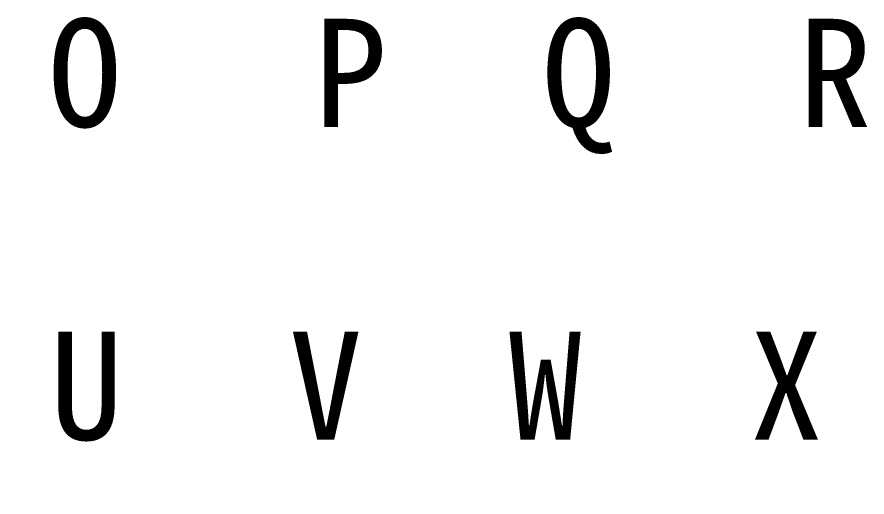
# Model space of a CAD drawing. Header units: metres. Extents: x 19099176 to 20012161, y 3456532 to 4050667.
# Drawn here: x 19137648 to 19155002, y 3824575 to 3834365 of the extents above; entities that cross this region are included whole.
import ezdxf

# ---------------------------------------------------------------- set-up
doc = ezdxf.new("R2010")
doc.units = ezdxf.units.M
doc.header["$MEASUREMENT"] = 0
doc.layers.get('0').update_dxf_attribs({"color": 250, "lineweight": 0})
doc.styles.add('Legend', font='simhei.ttf')

# ---------------------------------------------------------------- blocks, each defined once
blk = doc.blocks.new('O')
at = {"color": 0, "transparency": 33554687}
for points in [[(-0.03643055555555552, -0.00576388888888868), (-0.07487499999999958, -0.00576388888888868), (-0.03643055555555552, 0.00576388888888868), (-0.07487499999999958, 0.00576388888888868)], [(-0.01922222222222203, 0.00576388888888868), (0.01922222222222203, 0.00576388888888868), (-0.01922222222222203, -0.00576388888888868), (0.01922222222222203, -0.00576388888888868)], [(0.03641666666666676, 0.00576388888888868), (0.07486111111111082, 0.00576388888888868), (0.03641666666666676, -0.00576388888888868), (0.07486111111111082, -0.00576388888888868)]]:
    blk.add_solid(points, dxfattribs=at)
blk = doc.blocks.new('P')
at = {"transparency": 33554687}
for points in [[(-0.07441654824841815, 0.01070502356937997), (-0.07720573673336839, 0.0116267162862993), (-0.08032474730124284, 0.01147352488473441), (-0.08331730420922112, 0.01009467216503168), (-0.08571917727833223, 0.007704057165545564), (-0.0872757336876836, 0.004780015838090179), (-0.08804682676919617, 0.001437648963330318), (-0.08792098744790755, -0.00229918632635151), (-0.08677207470808901, -0.005883721342931914), (-0.08477831739658248, -0.008759893366987015), (-0.08233879098979069, -0.01062293284731108), (-0.07954960250484133, -0.0115446255642313), (-0.07643059193696511, -0.01139143416266553), (-0.07343803502898771, -0.0100125814429628), (-0.0710361619598775, -0.007621966443477568), (-0.06947960555052524, -0.004697925116021295), (-0.06870851246901355, -0.001355558241261434), (-0.06883435179030128, 0.002381277048421282), (-0.06998326453012071, 0.005965812064999909), (-0.07197702184162635, 0.008841984089055899)], [(0.0790325517883842, 0.01070907517588893), (0.07624336330343395, 0.01163076789280826), (0.0731243527355595, 0.01147757649124337), (0.07013179582758122, 0.01009872377154064), (0.06772992275847012, 0.007708108772054523), (0.06617336634911875, 0.004784067444599138), (0.06540227326760617, 0.001441700569839277), (0.0655281125888948, -0.002295134719842551), (0.06667702532871334, -0.005879669736422954), (0.06867078264021986, -0.008755841760478056), (0.07111030904701166, -0.01061888124080212), (0.07389949753196101, -0.01154057395772234), (0.07701850809983724, -0.01138738255615657), (0.08001106500781463, -0.01000852983645384), (0.08241293807692485, -0.007617914836968609), (0.08396949448627711, -0.004693873509512336), (0.0847405875677888, -0.001351506634752475), (0.08461474824650106, 0.002385328654930241), (0.08346583550668163, 0.005969863671508868), (0.08147207819517599, 0.008846035695564858)]]:
    blk.add_hatch(color=0, dxfattribs=at).paths.add_polyline_path(points)
at = {"color": 0, "transparency": 33554687}
for points in [[(-0.05164871908111823, 0.005804934249923122), (-0.01320427463667417, 0.005804934249923122), (-0.05164871908111823, -0.005722843527854238), (-0.01320427463667417, -0.005722843527854238)], [(0.009615378782026895, 0.005804934249923122), (0.04805982322647095, 0.005804934249923122), (0.009615378782026895, -0.005722843527854238), (0.04805982322647095, -0.005722843527854238)]]:
    blk.add_solid(points, dxfattribs=at)
blk = doc.blocks.new('Q')
at = {"transparency": 33554687}
blk.add_hatch(color=0, dxfattribs=at).paths.add_polyline_path([(0.02386770906970348, -0.01066759946191098), (0.02665678651080583, -0.0115892563526554), (0.02977567314243412, -0.01143607194192864), (0.0327681113871261, -0.0100572748907819), (0.03516988947394406, -0.007666755601804631), (0.03672638460615296, -0.00474283094154071), (0.03749744771357388, -0.001400597133252468), (0.03737161414684476, 0.002336089671129749), (0.03622274779361856, 0.005920482551562856), (0.03422907030486755, 0.00879654083796133), (0.03178964123406125, 0.01065950697684315), (0.0290005637929589, 0.01158116386758756), (0.02588167716133061, 0.01142797945685992), (0.02288923891663863, 0.01004918240571318), (0.02048746082982156, 0.007658663116736797), (0.01893096569761177, 0.004734738456472876), (0.01815990259019085, 0.001392504648184634), (0.01828573615691997, -0.002344182156197583), (0.01943460251014617, -0.005928575036629802), (0.02142827999889629, -0.008804633323029165)])
at = {"color": 0, "transparency": 33554687}
for points in [[(-0.05465972222222248, -0.00576388888888868), (-0.09310416666666654, -0.00576388888888868), (-0.05465972222222248, 0.00576388888888868), (-0.09310416666666654, 0.00576388888888868)], [(-0.03745138888888899, 0.005763888888889568), (0.0009930555555550669, 0.005763888888889568), (-0.03745138888888899, -0.005763888888887791), (0.0009930555555550669, -0.005763888888887791)], [(0.09310416666666654, -0.00576388888888868), (0.05465972222222248, -0.00576388888888868), (0.09310416666666654, 0.00576388888888868), (0.05465972222222248, 0.00576388888888868)]]:
    blk.add_solid(points, dxfattribs=at)
blk = doc.blocks.new('R')
at = {"transparency": 33554687}
for points in [[(-0.04359098017873531, 0.01048261559332597), (-0.04637958732481784, 0.01140411709181488), (-0.04949794805281971, 0.01125095852968161), (-0.05248988171955893, 0.00987239398817219), (-0.05489125482840129, 0.007482277801057036), (-0.05644748751532336, 0.004558846179951948), (-0.05721842061774907, 0.001217175941043314), (-0.05709260828131746, -0.00251888078701179), (-0.05594393566084466, -0.006102669276949912), (-0.05395059435387295, -0.00897824261673752), (-0.05151157662377126, -0.01084089463846216), (-0.04872296947768873, -0.01176239613695196), (-0.04560460874968686, -0.01160923757481691), (-0.04261267508294764, -0.01023067303330838), (-0.04021130197410616, -0.007840556846194113), (-0.03865506928718321, -0.004917125225088137), (-0.03788413618475839, -0.001575454986180391), (-0.03800994852118911, 0.002160601741875601), (-0.0391586211416628, 0.005744390231812835), (-0.04115196244863362, 0.008619963571599554)], [(0.04870069799547427, 0.01048264657345555), (0.04591208277365344, 0.0114041507167808), (0.04279371302149593, 0.01125099168664589), (0.03980177070327362, 0.00987242313163672), (0.03740039065770717, 0.007482300008133214), (0.03584415348297143, 0.004558859913848634), (0.03507321816781706, 0.001217179997549556), (0.03519903088901377, -0.00251888754219487), (0.03634770685372346, -0.006102686395021317), (0.03834105394561349, -0.008978268041319959), (0.04078007874489065, -0.01084092543447945), (0.04356869396671148, -0.0117624295778056), (0.0466870637188681, -0.01160927054767069), (0.04967900603709041, -0.01023070199266152), (0.05208038608265686, -0.007840578869157122), (0.05363662325739349, -0.004917138774872543), (0.05440755857254698, -0.001575458858573464), (0.05428174585135026, 0.002160608681170073), (0.05313306988664057, 0.005744407533996521), (0.05113972279475143, 0.00861998918029605)]]:
    blk.add_hatch(color=0, dxfattribs=at).paths.add_polyline_path(points)
at = {"color": 0, "transparency": 33554687}
blk.add_solid([(-0.02071565884314253, 0.005580702902268753), (0.01772878560130153, 0.005580702902268753), (-0.02071565884314253, -0.005947074875508607), (0.01772878560130153, -0.005947074875508607)], dxfattribs=at)
blk = doc.blocks.new('U')
at = {"transparency": 33554687}
for points in [[(-0.04930496584875306, -0.01039954713298008), (-0.04651649460773107, -0.01132100276987269), (-0.04339828611696268, -0.01116785069484716), (-0.04040649878728593, -0.009789352491523351), (-0.03800524341432683, -0.007399352202742683), (-0.03644908733076753, -0.004476062778519419), (-0.03567819259453293, -0.001134555399276095), (-0.03580399961518117, 0.002601318935209428), (-0.03695261696167569, 0.0061849321394416), (-0.03894586161103127, 0.009060364493156614), (-0.04138476070692383, 0.01092292482735346), (-0.04417323194794583, 0.01184438046424607), (-0.04729144043871421, 0.01169122838921877), (-0.05028322776839096, 0.01031273018589496), (-0.05268448314135006, 0.007922729897115177), (-0.05424063922490936, 0.004999440472892801), (-0.05501153396114396, 0.001657933093648588), (-0.05488572694049572, -0.002077941240836934), (-0.0537371095940012, -0.005661554445069995), (-0.05174386494464563, -0.00853698679878323)], [(-0.01393100687829636, -0.01040234975132104), (-0.01114180105086666, -0.0113240494471325), (-0.00802277074694209, -0.01117085837482068), (-0.005030194546355407, -0.009791998193075413), (-0.002628305620904062, -0.007401369097822964), (-0.001071738537605629, -0.004477309955212006), (-0.0003006396199881217, -0.001134922297523878), (-0.0004264786536739146, 0.002601936638561008), (-0.001575397609103593, 0.006186494765195726), (-0.003569166675221627, 0.009062685777937007), (-0.006008707944340788, 0.01092573803539953), (-0.008797913771770485, 0.01184743773121011), (-0.01191694407569506, 0.01169424665889918), (-0.0149095202762853, 0.01031538647715302), (-0.01731140920173309, 0.00792475738190146), (-0.01886797628503152, 0.005000698239290501), (-0.01963907520264903, 0.001658310581601484), (-0.01951323616896679, -0.002078548354483401), (-0.01836431721353356, -0.00566310648111812), (-0.01637054814741552, -0.008539297493858511)]]:
    blk.add_hatch(color=0, dxfattribs=at).paths.add_polyline_path(points)
at = {"color": 0, "transparency": 33554687}
blk.add_solid([(0.05548618857609548, -0.005498148392937941), (0.01704174413165142, -0.005498148392937941), (0.05548618857609548, 0.006029629384839418), (0.01704174413165142, 0.006029629384839418)], dxfattribs=at)
blk = doc.blocks.new('V')
at = {"transparency": 33554687}
for points in [[(-0.06090827636139709, 0.01077355720166784), (-0.06369746484634733, 0.01169524991858717), (-0.06681647541422178, 0.01154205851702228), (-0.06980903232220007, 0.01016320579731955), (-0.07221090539131117, 0.007772590797833434), (-0.07376746180066254, 0.00484854947037805), (-0.07453855488217512, 0.001506182595618188), (-0.0744127155608865, -0.00223065269406364), (-0.07326380282106795, -0.005815187710644043), (-0.07127004550956142, -0.008691359734699144), (-0.06883051910276963, -0.01055439921502321), (-0.06604133061782028, -0.01147609193194343), (-0.06292232004994405, -0.01132290053037766), (-0.05992976314196666, -0.009944047810674927), (-0.05752789007285644, -0.007553432811189698), (-0.05597133366350418, -0.004629391483733425), (-0.05520024058199249, -0.001287024608973564), (-0.05532607990328023, 0.002449810680709152), (-0.05647499264309966, 0.00603434569728778), (-0.0584687499546053, 0.00891051772134377)], [(-0.0243239410847538, 0.01077355720166784), (-0.02711312956970405, 0.01169524991858717), (-0.03023214013757849, 0.01154205851702228), (-0.03322469704555678, 0.01016320579731955), (-0.03562657011466788, 0.007772590797833434), (-0.03718312652401926, 0.00484854947037805), (-0.03795421960553183, 0.001506182595618188), (-0.03782838028424321, -0.00223065269406364), (-0.03667946754442467, -0.005815187710644043), (-0.03468571023291814, -0.008691359734699144), (-0.03224618382612635, -0.01055439921502321), (-0.02945699534117699, -0.01147609193194343), (-0.02633798477330077, -0.01132290053037766), (-0.02334542786532337, -0.009944047810674927), (-0.02094355479621315, -0.007553432811189698), (-0.01938699838686089, -0.004629391483733425), (-0.01861590530534921, -0.001287024608973564), (-0.01874174462663694, 0.002449810680709152), (-0.01989065736645637, 0.00603434569728778), (-0.02188441467796201, 0.00891051772134377)], [(0.01324560180532883, 0.01077355720166784), (0.01045641332037858, 0.01169524991858717), (0.007337402752504135, 0.01154205851702228), (0.004344845844525852, 0.01016320579731955), (0.001942972775414747, 0.007772590797833434), (0.0003864163660633746, 0.00484854947037805), (-0.0003846767154492003, 0.001506182595618188), (-0.0002588373941605771, -0.00223065269406364), (0.0008900753456579646, -0.005815187710644043), (0.002883832657164492, -0.008691359734699144), (0.005323359063956284, -0.01055439921502321), (0.008112547548905641, -0.01147609193194343), (0.01123155811678186, -0.01132290053037766), (0.01422411502475926, -0.009944047810674927), (0.01662598809386948, -0.007553432811189698), (0.01818254450322174, -0.004629391483733425), (0.01895363758473342, -0.001287024608973564), (0.01882779826344569, 0.002449810680709152), (0.01767888552362626, 0.00603434569728778), (0.01568512821212062, 0.00891051772134377)]]:
    blk.add_hatch(color=0, dxfattribs=at).paths.add_polyline_path(points)
at = {"color": 0, "lineweight": 35, "transparency": 33554687}
blk.add_solid([(0.03620672504598474, 0.005873467882210548), (0.0746511694904288, 0.005873467882210548), (0.03620672504598474, -0.005654309895566811), (0.0746511694904288, -0.005654309895566811)], dxfattribs=at)
blk = doc.blocks.new('W')
at = {"transparency": 33554687}
blk.add_hatch(color=0, dxfattribs=at).paths.add_polyline_path([(-0.05471697549804152, 0.01069341403969602), (-0.05750616398299176, 0.01161510675661535), (-0.06062517455086621, 0.01146191535505046), (-0.0636177314588445, 0.01008306263534773), (-0.0660196045279556, 0.007692447635861617), (-0.06757616093730698, 0.004768406308406232), (-0.06834725401881955, 0.001426039433646371), (-0.06822141469753093, -0.002310795856035457), (-0.06707250195771239, -0.00589533087261586), (-0.06507874464620586, -0.008771502896670962), (-0.06263921823941407, -0.01063454237699503), (-0.05985002975446471, -0.01155623509391525), (-0.05673101918658848, -0.01140304369234947), (-0.05373846227861109, -0.01002419097264674), (-0.05133658920950087, -0.007633575973161515), (-0.04978003280014861, -0.004709534645705242), (-0.04900893971863692, -0.001367167770945382), (-0.04913477903992466, 0.002369667518737335), (-0.05028369177974409, 0.005954202535315962), (-0.05227744909124973, 0.008830374559371952)])
at = {"color": 0, "lineweight": 35, "transparency": 33554687}
for points in [[(-0.0318491416459384, 0.006139673274741282), (0.006595302798505655, 0.006139673274741282), (-0.0318491416459384, -0.005388104503036078), (0.006595302798505655, -0.005388104503036078)], [(0.02941495621720672, 0.006139673274741282), (0.06785940066165078, 0.006139673274741282), (0.02941495621720672, -0.005388104503036078), (0.06785940066165078, -0.005388104503036078)]]:
    blk.add_solid(points, dxfattribs=at)
blk = doc.blocks.new('X')
at = {"transparency": 33554687}
for points in [[(-0.01527930505208097, 0.01164747717419934), (-0.01806849353703122, 0.01256916989111867), (-0.02118750410490566, 0.01241597848955378), (-0.02418006101288395, 0.01103712576985105), (-0.02658193408199505, 0.008646510770364935), (-0.02813849049134642, 0.00572246944290955), (-0.028909583572859, 0.002380102568149689), (-0.02878374425157038, -0.001356732721532139), (-0.02763483151175183, -0.004941267738112542), (-0.02564107420024531, -0.007817439762167644), (-0.02320154779345351, -0.009680479242491713), (-0.02041235930850416, -0.01060217195941193), (-0.01729334874062793, -0.01044898055784615), (-0.01430079183265054, -0.009070127838143427), (-0.01189891876354032, -0.006679512838658197), (-0.01034236235418806, -0.003755471511201924), (-0.009571269272676375, -0.0004131046364420632), (-0.00969710859396411, 0.003323730653240653), (-0.01084602133378354, 0.00690826566981928), (-0.01283977864528918, 0.00978443769387527)], [(0.02215309869361626, 0.01164747717419934), (0.01936391020866601, 0.01256916989111867), (0.01624489964079157, 0.01241597848955378), (0.01325234273281328, 0.01103712576985105), (0.01085046966370218, 0.008646510770364935), (0.009293913254350805, 0.00572246944290955), (0.00852282017283823, 0.002380102568149689), (0.008648659494126854, -0.001356732721532139), (0.009797572233945395, -0.004941267738112542), (0.01179132954545192, -0.007817439762167644), (0.01423085595224372, -0.009680479242491713), (0.01702004443719307, -0.01060217195941193), (0.0201390550050693, -0.01044898055784615), (0.02313161191304669, -0.009070127838143427), (0.02553348498215691, -0.006679512838658197), (0.02709004139150917, -0.003755471511201924), (0.02786113447302085, -0.0004131046364420632), (0.02773529515173312, 0.003323730653240653), (0.02658638241191369, 0.00690826566981928), (0.02459262510040805, 0.00978443769387527)]]:
    blk.add_hatch(color=0, dxfattribs=at).paths.add_polyline_path(points)
at = {"color": 0, "lineweight": 35, "transparency": 33554687}
for points in [[(-0.08507759212873234, 0.006747387854742048), (-0.04663314768428828, 0.006747387854742048), (-0.08507759212873234, -0.004780389923035311), (-0.04663314768428828, -0.004780389923035311)], [(0.04510303138006799, 0.006747387854742048), (0.08354747582451205, 0.006747387854742048), (0.04510303138006799, -0.004780389923035311), (0.08354747582451205, -0.004780389923035311)]]:
    blk.add_solid(points, dxfattribs=at)

msp = doc.modelspace()

# ---------------------------------------------------------------- block references
for name, p in [('O', (19137647.67779785, 3831148.48854599)), ('P', (19142375.85465119, 3831133.763851985)), ('Q', (19147575.71714431, 3831148.48854599)), ('R', (19153307.64103916, 3831133.763851985)), ('U', (19137915.59524128, 3824575.446716217)), ('V', (19142055.10841612, 3824575.446716217)), ('W', (19147198.36863252, 3824575.446716217)), ('X', (19151390.71059899, 3824590.171410222))]:
    msp.add_blockref(name, p)

# ---------------------------------------------------------------- texts
at = {"style": 'Legend'}
for s, p in [('O', (19138283.01064232, 3832124.68641095)), ('P', (19143706.84751235, 3832124.68641095)), ('Q', (19148364.80862081, 3832124.68641095)), ('R', (19153601.15096804, 3832124.68641095)), ('U', (19138311.50593532, 3825742.20751095)), ('V', (19143200.23386529, 3825742.20751095)), ('W', (19147681.56920896, 3825742.20751095)), ('X', (19152607.33538835, 3825742.20751095))]:
    msp.add_text(s, height=2204.15815722663, dxfattribs=at).set_placement(p)

doc.saveas('drawing.dxf')
